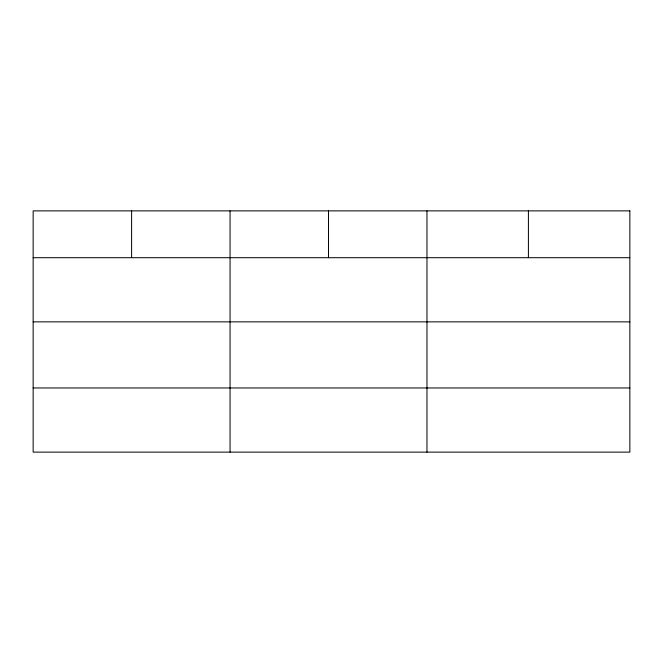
<?xml version="1.0" encoding="UTF-8"?>
<svg xmlns="http://www.w3.org/2000/svg" width="663" height="663" viewBox="0 0 663 663"><rect width="100%" height="100%" fill="white"/><g stroke="black" fill="none" stroke-linecap="round" stroke-linejoin="round"><path stroke-width="0.99" d="M33.15 257.7L629.85 257.7M33.15 321.862L629.85 321.862M33.15 387.963L629.85 387.963M528.411 210.875L528.411 257.7M426.972 210.875L426.972 452.125M328.516 210.875L328.516 257.7M230.061 210.875L230.061 452.125M131.606 210.875L131.606 257.7M629.85 210.875L33.15 210.875L33.15 452.125L629.85 452.125L629.85 210.875"/></g></svg>
